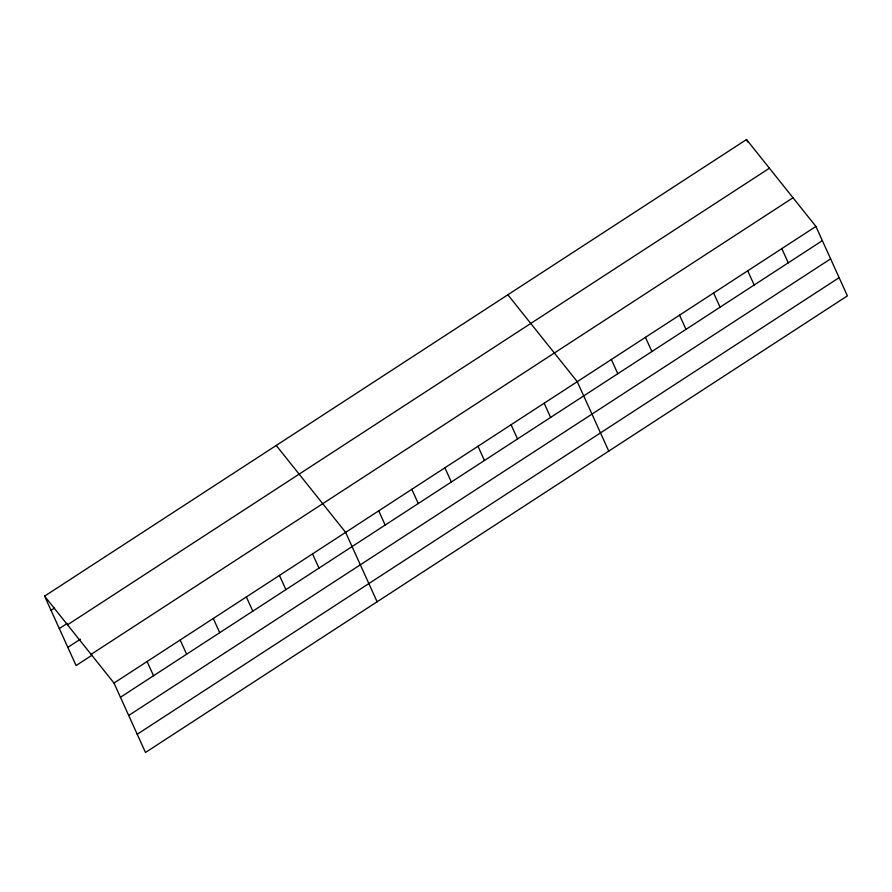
<?xml version="1.0" encoding="UTF-8"?>
<svg xmlns="http://www.w3.org/2000/svg" width="892" height="892" viewBox="0 0 892 892"><rect width="100%" height="100%" fill="white"/><g stroke="black" fill="none" stroke-linecap="round" stroke-linejoin="round"><path stroke-width="1.34" d="M44.6 596.135L746.515 139.531L815.912 226.445L847.4 295.865L145.485 752.469L113.998 683.049L44.6 596.135L76.088 665.555L92.066 655.163M51.045 610.351L54.468 608.121M59.307 628.57L67.301 623.374M67.502 624.824L769.417 168.209M67.825 647.336L80.38 639.174M91.096 654.371L793.01 197.756M113.998 683.049L815.912 226.445M120.442 697.265L822.357 240.65M128.704 715.484L830.619 258.87M137.223 734.25L839.138 277.646M507.86 294.773L577.258 381.687L608.745 451.107M276.23 445.454L345.628 532.368L377.115 601.788M746.515 139.531L747.585 141.895M781.816 248.623L788.26 262.828M747.719 270.8L754.175 285.005M713.633 292.977L720.078 307.183M679.537 315.155L685.981 329.36M645.44 337.332L651.896 351.548M611.354 359.509L617.799 373.726M544.165 403.217L550.62 417.423M511.083 424.737L517.527 438.953M477.989 446.268L484.434 460.473M444.896 467.787L451.341 482.003M411.814 489.318L418.259 503.534M378.721 510.848L385.166 525.053M312.535 553.899L318.99 568.104M279.452 575.418L285.897 589.634M246.359 596.949L252.804 611.154M213.266 618.468L219.711 632.684M180.173 639.999L186.629 654.215M147.091 661.529L153.535 675.735"/></g></svg>
